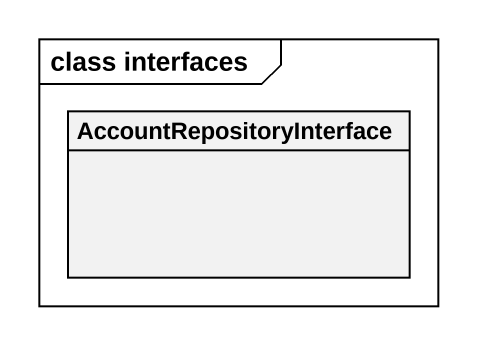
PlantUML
@startuml
mainframe class interfaces
hide circle
hide empty members
class AccountRepositoryInterface
@enduml
